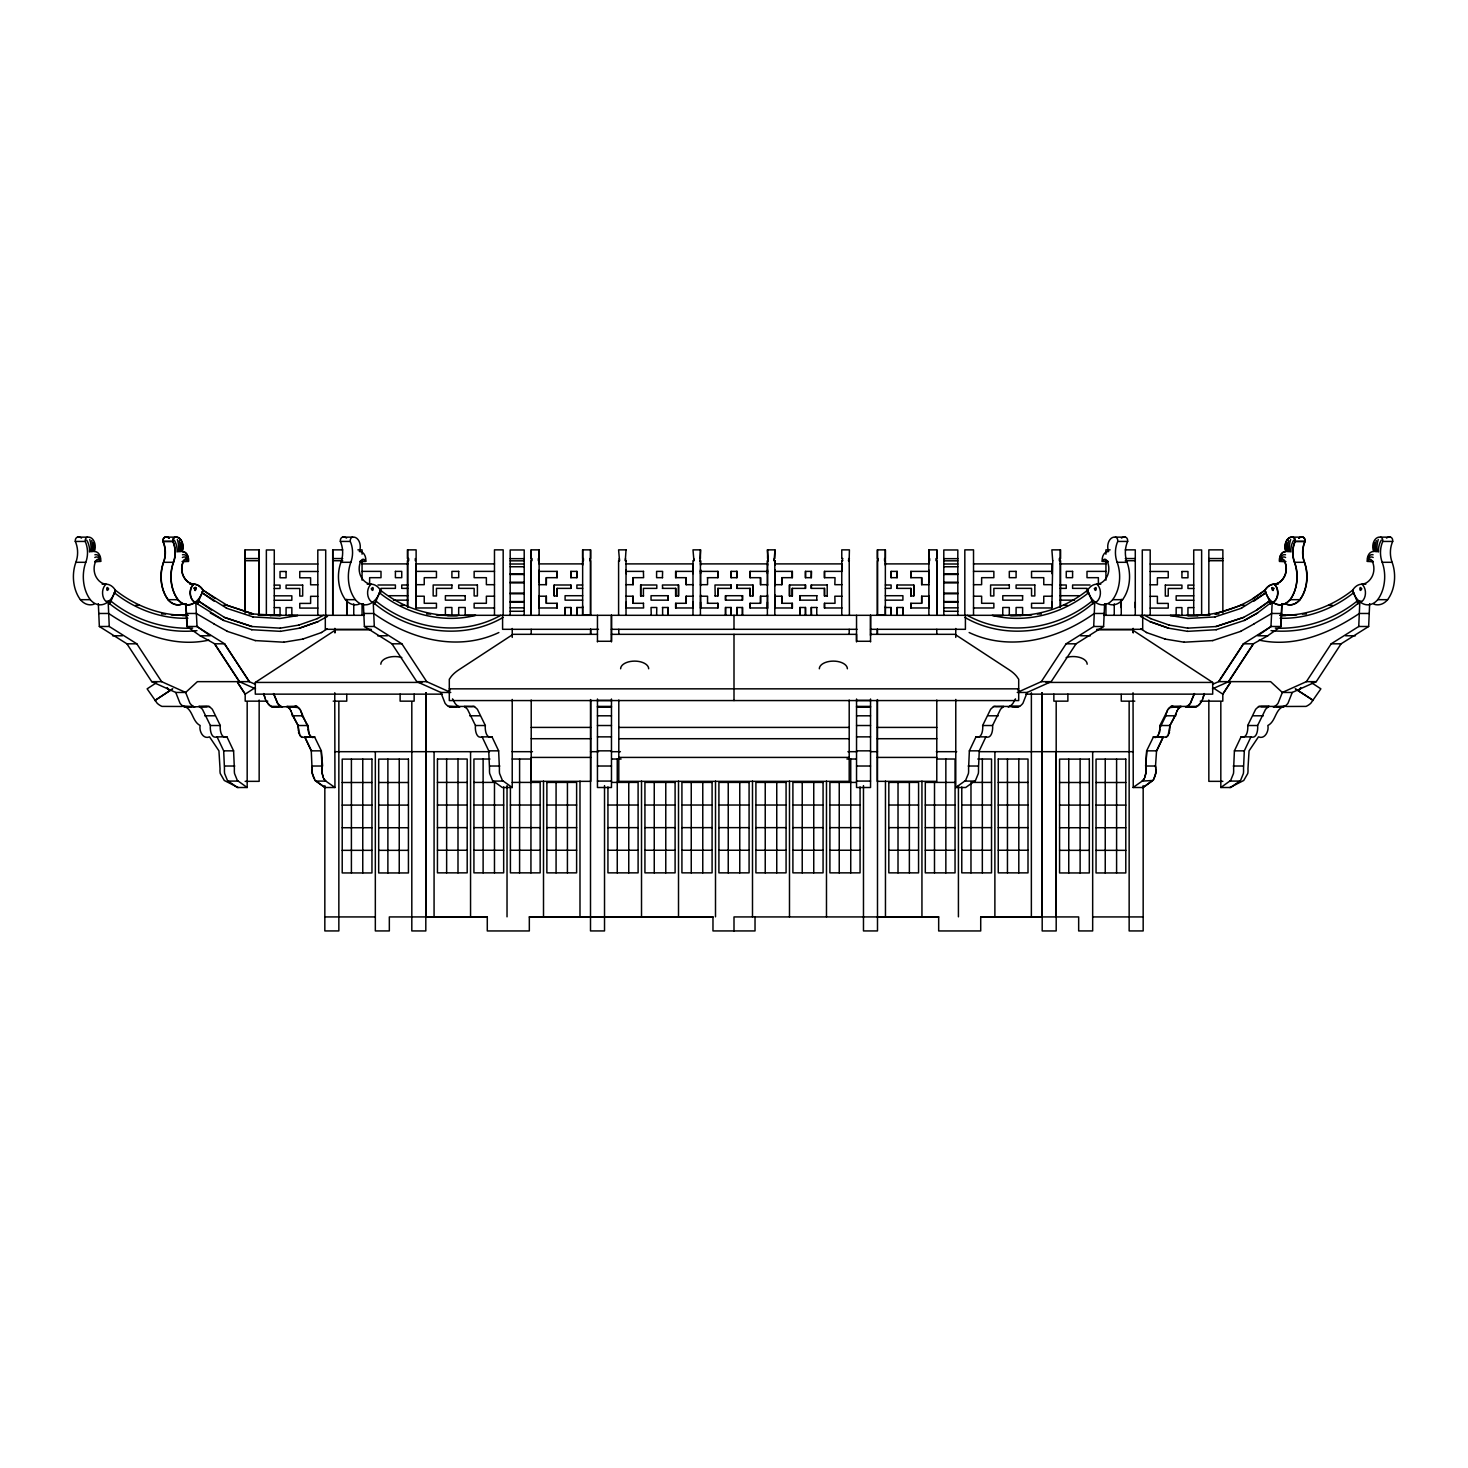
<?xml version="1.0" encoding="UTF-8"?>
<svg xmlns="http://www.w3.org/2000/svg" width="1468" height="1468" viewBox="0 0 1468 1468"><rect width="100%" height="100%" fill="white"/><g stroke="black" fill="none" stroke-linecap="round" stroke-linejoin="round"><path stroke-width="1.5" d="M245.138 612.927L245.138 549.858L259.157 549.858L259.157 615.312L259.157 549.858M198.73 706.347A6.881 4.863 -90 0 1 199.52 706.585L202.419 709.264L210.401 725.522C209.832 729.578 211.153 739.156 217.044 736.863L223.686 750.845L224.476 768.957A15.616 11.047 -90 0 0 224.622 773.526L227.448 780.481L237.266 787.509L247.174 787.509L247.174 701.649M371.367 629.772L335.823 629.772L255.304 682.436L255.304 694.144L442.217 694.144M332.722 549.858L332.722 615.312L332.722 549.858L342.723 549.858M315.033 780.481L324.85 787.509L334.943 787.509L334.759 692.749M346.742 694.419L346.742 701.154L333.199 701.154M346.742 599.311L346.742 615.312L346.742 601.458M353.751 615.202L353.751 603.843M362.064 615.312L362.064 603.99M362.064 580.172L362.064 560.721M362.064 554.207L362.064 549.858L357.898 549.858M369.624 584.686L369.624 577.676L381.001 577.676L381.001 571.382L362.064 571.382M381.001 592.173L381.001 588.374L395.406 588.374L395.406 584.998L377.955 584.998M407.81 607.495L407.81 560.721M407.81 558.556L407.81 549.858M415.297 560.721L415.297 558.556M416.123 563.895L416.123 607.734L416.123 563.895L494.477 563.895M434.069 916.839L434.088 751.689M446.639 872.854L446.639 759.029M457.998 872.854L457.998 759.029M470.549 916.839L470.567 751.689M483.119 872.854L483.119 759.029M494.477 872.854L494.477 782.407L473.925 782.407M503.671 786.94L503.671 872.854L473.925 872.854L473.925 759.029L489.927 759.029M507.029 916.839L507.029 785.619M510.405 786.94L510.405 872.854L540.151 872.854L540.151 782.407L512.24 782.407M464.585 706.585L467.466 709.264L475.449 725.522C474.88 729.578 476.219 739.156 482.11 736.863L488.734 750.845L489.523 768.957A15.616 11.047 90 0 0 489.67 773.526L492.514 780.481L502.313 787.509L512.222 787.509L512.222 699.429M512.24 637.406L512.24 628.487M519.599 872.854L519.599 759.029M530.939 872.854L530.957 759.029L512.24 759.029M531.214 560.721L531.214 615.202L531.214 549.858L539.123 549.858L539.123 563.895L582.649 563.895M531.214 558.556L531.214 549.858M538.334 560.721L538.334 558.556M539.123 607.734L539.123 595.604M539.123 582.796L539.123 570.171M543.509 916.839L543.509 781.104M539.123 607.972L557.161 607.972L557.161 603.293L546.316 603.293L546.316 596.21L539.123 596.21M539.123 584.686L546.316 584.686L546.316 577.676L557.161 577.676L557.161 571.382L539.123 571.382M554.243 595.953L554.243 584.998L570.85 584.998L570.85 588.374L557.161 588.374L557.161 595.953L554.243 595.953L554.243 584.998M556.078 872.854L556.078 782.407M557.161 595.953L557.161 588.374M565.088 607.495L565.088 615.312L565.088 607.495L570.85 607.495L570.85 615.312L570.85 607.495M567.419 872.854L567.437 782.407M570.85 577.676L570.85 571.382L576.887 571.382L576.887 577.676L570.85 577.676L570.85 571.382M576.887 607.495L576.887 615.312L576.887 607.495L582.649 607.495M755.029 916.931L755.029 930.932L712.971 930.932L712.971 916.931L579.988 916.839L579.988 781.104M582.649 615.074L582.649 549.858L590.558 549.858L590.558 615.074L582.649 615.074L582.649 606.027M582.649 565.253L582.649 560.721M582.649 558.556L582.649 549.858M589.769 560.721L589.769 558.556M611.459 641.92L611.459 615.312L611.459 641.277L597.458 641.277M734 634.341L734 700.548M870.542 641.92L870.542 615.312L870.542 635.662M885.351 606.027L885.351 615.074L877.442 615.074L877.442 549.858L885.351 549.858L885.351 565.253M877.442 558.556L877.442 549.858M884.562 560.721L884.562 558.556M885.461 916.839L885.461 781.104M891.113 607.495L891.113 615.312L891.113 607.495L885.351 607.495M891.113 577.676L891.113 571.382L897.15 571.382L897.15 577.676L891.113 577.676L891.113 571.382M897.15 607.495L897.15 615.312L897.15 607.495L902.912 607.495L902.912 615.312L902.912 607.495M897.15 588.374L897.15 584.998L913.757 584.998L913.757 595.953L910.839 595.953L910.839 588.374L897.15 588.374L897.15 584.998M898.012 872.854L898.031 782.407M909.371 872.873L909.371 782.407M928.877 607.972L910.839 607.972L910.839 603.293L921.684 603.293L921.684 596.21L928.877 596.21M910.839 595.953L910.839 588.374M928.877 584.686L921.684 584.686L921.684 577.676L910.839 577.676L910.839 571.382L928.877 571.382M921.941 916.839L921.941 781.104M928.877 607.734L928.877 595.604M928.877 582.796L928.877 570.171M936.786 560.721L936.786 615.202L936.786 549.858L928.877 549.858L928.877 563.895L885.351 563.895M928.877 558.556L928.877 549.858M934.492 872.854L934.51 782.407M935.997 560.721L935.997 558.556M945.851 872.873L945.851 759.029M955.778 699.429L955.778 787.509L965.687 787.509L975.486 780.481L978.33 773.526A15.616 11.047 -90 0 0 978.477 768.957L979.266 750.845L985.89 736.863C991.781 739.156 993.12 729.578 992.551 725.522L1000.534 709.264L1003.415 706.585M958.42 916.839L958.42 785.619M961.779 786.94L961.779 872.854L991.524 872.873L991.524 759.029L977.798 759.029M965.412 615.312L965.412 629.313L870.542 629.313M970.972 872.854L970.972 782.407L991.524 782.407M982.331 872.873L982.331 759.029M994.882 916.839L994.9 751.689M1007.452 872.854L1007.452 759.029M1018.81 872.873L1018.81 759.029M1041.876 692.768L1041.876 916.931L1031.362 916.839L1031.38 692.768M1051.877 602.119L1051.877 607.734L1052.758 560.721M1056.189 751.689L1056.189 916.931M1121.258 607.734L1121.258 602.119M1133.039 692.749L1133.241 787.509M1135.278 607.734L1135.278 602.119M1142.287 615.312L1142.287 549.968L1150.196 549.968L1150.196 615.422M1142.691 615.312L1142.691 629.313L1096.835 629.313M1176.162 615.422L1176.162 607.605L1181.924 607.605L1181.924 615.422M1196.714 615.312L1198.035 615.532L1187.924 615.532L1187.961 607.605L1193.723 607.605M1193.723 615.184L1193.723 549.968L1201.631 549.968L1201.631 615.184M1208.843 700.034L1208.843 781.343L1222.862 781.343M1220.825 701.649L1220.825 787.509L1230.735 787.509L1240.552 780.481L1243.378 773.526A15.616 11.047 90 0 0 1243.524 768.957L1244.313 750.845L1250.956 736.863C1256.847 739.156 1258.168 729.578 1257.599 725.522L1265.581 709.264L1268.48 706.585A6.881 4.863 90 0 1 1269.27 706.347M626.175 573.694L626.194 569.768M700.566 573.694L700.585 569.768L700.621 585.75M774.957 573.694L774.976 569.768L775.012 585.75M692.988 607.734L693.043 602.119M767.379 607.734L767.434 602.119M1104.615 603.66L1103.606 626.487L1076.044 643.81L1051.216 681.647L1027.178 692.456L1017.269 692.456L1041.307 681.647L1066.135 643.81L1093.697 626.487L1094.779 601.696C1060.63 633.057 1005.525 641.149 964.916 617.422M1280.867 626.487L1281.876 603.66L1281.069 626.487L1267.655 635.772L1257.746 635.772L1270.958 626.487L1272.242 601.696L1257.47 612.982L1244.112 620.469M1220.825 787.509L1230.643 780.481L1233.469 773.526A15.616 11.047 90 0 0 1233.615 768.957L1234.405 750.845L1241.047 736.863C1246.938 739.156 1248.259 729.578 1247.69 725.522L1255.672 709.264L1258.571 706.585A6.881 4.863 90 0 1 1260.975 706.475L1274.683 706.402A17.121 12.093 90 0 0 1278.077 703.245L1282.335 692.456L1306.373 681.647L1331.182 643.81L1358.744 626.487L1359.827 601.696C1336.375 623.368 1302.703 633.717 1271.049 630.653M1229.872 681.647L1270.609 681.647L1282.335 692.456L1292.244 692.456L1316.282 681.647L1341.091 643.81L1368.653 626.487L1369.662 603.66M199.097 706.475L207.025 706.475A6.881 4.863 -90 0 1 209.429 706.585L212.328 709.264L220.31 725.522C219.741 729.578 221.062 739.156 226.953 736.863L233.595 750.845L234.385 768.957A15.616 11.047 -90 0 0 234.531 773.526L237.357 780.481L247.174 787.509M291.948 714.292L297.986 725.522L299.839 735.064M307.986 727.266L301.032 711.558M363.385 603.66L364.394 626.487L391.956 643.81L416.784 681.647L440.822 692.456L445.061 703.245A17.121 12.093 90 0 0 448.474 706.402L472.09 706.475A6.881 4.863 90 0 1 474.494 706.585L477.375 709.264L485.358 725.522C484.789 729.578 486.128 739.156 492.019 736.863L498.643 750.845L499.432 768.957A15.616 11.047 90 0 0 499.579 773.526L502.423 780.481L512.222 787.509M955.778 787.509L965.577 780.481L968.421 773.526A15.616 11.047 -90 0 0 968.568 768.957L969.357 750.845L975.981 736.863L985.89 736.863M1146.636 750.845L1156.729 750.845L1163.372 736.863L1153.463 736.863L1146.636 750.845L1145.866 767.452M1146.82 750.845L1145.609 766.021L1155.518 766.021L1155.775 767.452M1155.518 766.021L1156.545 750.845L1163.17 736.863L1165.996 737.321M1271.93 588.466L1273.196 590.466L1273.692 588.062M322.318 767.452L321.969 768.957A15.616 11.047 -90 0 0 322.116 773.526L323.364 777.6M1159.959 729.027L1158.876 733.816M1169.647 730.752L1169.831 725.522L1176.418 712.879M312.225 767.452L312.482 766.021L322.593 766.021L321.364 750.845L314.537 736.863L304.628 736.863L311.271 750.845L312.06 768.957A15.616 11.047 -90 0 0 312.207 773.526L315.235 780.481L325.034 787.509M322.134 767.452L321.18 750.845M975.981 736.863C981.872 739.156 983.211 729.578 982.642 725.522L990.625 709.264L993.506 706.585A6.881 4.863 -90 0 1 995.91 706.475L1019.526 706.402A17.121 12.093 -90 0 0 1022.939 703.245L1027.178 692.456M1157.536 736.092L1159.573 732.349L1159.922 725.522L1166.968 711.558M1168.161 735.064L1170.014 725.522L1176.052 714.292M194.235 588.246L195.409 590.466L195.758 587.787M1292.244 692.456L1287.986 703.245A17.121 12.093 90 0 1 1284.592 706.402L1273.325 707.117M1194.31 693.612L1190.309 703.245A17.121 12.093 -90 0 1 1186.896 706.402L1197.007 706.402A17.121 12.093 90 0 0 1200.402 703.245L1202.127 700.438M1194.493 693.612L1190.493 703.245A17.121 12.093 90 0 1 1187.098 706.402L1173.189 706.475A6.881 4.863 -90 0 0 1170.785 706.585L1167.299 710.347M1204.219 693.612L1203.265 697.19M1204.402 693.612L1202.659 698.86M1145.077 776.333L1145.682 773.526A15.616 11.047 -90 0 0 1145.829 768.957M1165.941 714.292L1167.5 710.347M1272.242 587.787L1272.444 590.411L1273.82 588.429M1252.92 598.54L1264.847 590.191A17.671 12.496 90 0 1 1274.114 584.172A18.845 13.322 90 0 0 1283.894 577.309A13.285 9.395 90 0 0 1284.115 560.556A3.835 2.716 90 0 0 1279.564 561.437L1285.638 561.675M1168.987 733.816L1169.482 732.349M1176.217 712.879L1177.409 710.347M196.951 630.653C165.847 633.974 134.249 623.331 109.88 603.935L115.385 590.191A17.671 12.496 90 0 0 106.118 584.172A18.845 13.322 90 0 1 96.319 577.309A13.285 9.395 90 0 1 96.099 560.556A3.835 2.716 90 0 1 100.65 561.437L94.778 561.675M223.888 620.469L197.464 603.935L203.153 590.191A17.671 12.496 -90 0 0 193.886 584.172A18.845 13.322 -90 0 1 184.106 577.309A13.285 9.395 -90 0 1 183.885 560.556A3.835 2.716 -90 0 1 188.436 561.437L182.362 561.675M503.084 617.422C462.989 640.966 410.196 632.763 374.927 603.935L380.432 590.191A17.671 12.496 -90 0 0 371.165 584.172A18.845 13.322 -90 0 1 361.367 577.309A13.285 9.395 -90 0 1 361.165 560.556A3.835 2.716 -90 0 1 365.697 561.437L359.825 561.675M1144.636 777.6L1145.884 773.526A15.616 11.047 90 0 0 1146.031 768.957L1145.682 767.452M182.289 561.437L188.565 561.125A8.569 6.055 -90 0 0 182.124 551.564A9.707 6.863 -90 0 0 181.848 541.362A9.707 6.863 -90 0 0 175.279 537.141L165.168 537.141A3.652 2.587 90 0 0 162.893 541.435A20.607 14.57 90 0 1 163.462 562.299A31.544 22.314 90 0 0 167.976 599.678A21.726 15.359 90 0 0 181.72 604.155M1271.802 588.283L1272.426 587.494M194.308 588.062L194.987 590.466L196.106 588.668M1176.675 711.558L1177.997 709.264M1015.471 698.86L1013.03 703.245A17.121 12.093 -90 0 1 1009.617 706.402L1008.259 707.117M1202.842 698.86L1201.136 701.906M1144.838 777.6L1143.517 779.691M1154.013 778.719L1155.591 773.526A15.616 11.047 -90 0 0 1155.738 768.957M1165.849 715.797L1160.215 727.266M1144.306 778.719L1142.141 781.086L1152.967 780.481M449.3 690.988L450.254 689.52M1298.574 690.988L1300.758 687.648M1271.16 626.487L1243.396 643.81L1218.587 681.647L1212.586 684.345M1243.598 643.81L1218.789 681.647L1228.698 681.647L1253.507 643.81L1243.396 643.81M1228.496 681.647L1253.305 643.81L1267.857 635.772M1158.454 735.064L1156.729 736.844M1168.363 735.064L1166.638 736.844M1168.088 709.264L1168.748 708.347M1177.813 709.264L1180.896 706.585L1169.445 707.576M194.216 587.916L195.574 587.494M1272.059 601.696L1270.334 603.935L1269.343 601.091L1256.553 610.064M1178.455 708.347L1180.694 706.585M1167.647 736.092L1165.794 737.321M1143.058 780.481L1133.057 787.509L1143.15 787.509L1153.609 779.691L1155.793 773.526A15.616 11.047 90 0 0 1155.94 768.957L1155.316 766.021M94.704 561.437L100.778 561.125A8.569 6.055 90 0 0 94.337 551.564A9.707 6.863 90 0 0 94.08 541.362A9.707 6.863 90 0 0 87.511 537.141L77.584 537.141A3.652 2.587 90 0 0 75.308 541.435A20.607 14.57 90 0 1 75.877 562.299A31.544 22.314 90 0 0 80.391 599.678L90.3 599.678A21.726 15.359 90 0 0 107.421 602.32L107.659 602.137A22.589 15.964 -90 0 0 115.385 590.191C135.863 606.376 161.608 616.083 187.849 615.275M167.976 599.678L178.068 599.678A21.726 15.359 90 0 0 195.005 602.32L195.244 602.137A22.589 15.964 -90 0 0 202.969 590.191A17.671 12.496 90 0 0 193.703 584.172A18.845 13.322 90 0 1 183.904 577.309A13.285 9.395 90 0 1 183.683 560.556A3.835 2.716 90 0 1 188.234 561.437M188.363 561.125A8.569 6.055 90 0 0 181.922 551.564A9.707 6.863 90 0 0 181.665 541.362A9.707 6.863 90 0 0 175.096 537.141A3.652 2.587 90 0 0 172.802 541.435A20.607 14.57 90 0 1 173.371 562.299A31.544 22.314 90 0 0 177.885 599.678A21.726 15.359 -90 0 0 195.207 602.32L195.446 602.137M359.752 561.437L365.826 561.125A8.569 6.055 -90 0 0 359.385 551.564A9.707 6.863 -90 0 0 359.128 541.362A9.707 6.863 -90 0 0 352.559 537.141L342.65 537.141A3.652 2.587 -90 0 0 340.356 541.435A20.607 14.57 -90 0 1 340.925 562.299A31.544 22.314 -90 0 0 345.439 599.678L355.348 599.678A21.726 15.359 -90 0 0 372.468 602.32L372.707 602.137A22.589 15.983 -90 0 0 380.432 590.191C402.067 607.569 429.647 616.56 457.355 615.532L458.658 615.312L458.695 607.495L465.209 607.495L465.209 615.312L475.779 615.312M1142.966 787.509L1152.05 781.086M1108.175 561.675L1102.303 561.437A3.835 2.716 90 0 1 1106.835 560.556A13.285 9.395 90 0 1 1106.633 577.309A18.845 13.322 90 0 1 1096.835 584.172A17.671 12.496 90 0 0 1087.568 590.191L1088.595 592.742C1062.08 614.028 1026.114 623.606 992.827 615.514L992.221 615.312M1088.595 592.742L1092.064 601.091C1057.749 629.111 1006.663 637.516 967.284 615.312M1253.782 601.238L1265.856 592.742L1264.847 590.191A22.589 15.983 90 0 0 1272.554 602.137L1272.793 602.32A21.726 15.359 90 0 0 1289.932 599.678L1300.024 599.678A31.544 22.314 -90 0 0 1304.538 562.299A20.607 14.57 -90 0 1 1305.107 541.435A3.652 2.587 -90 0 0 1302.832 537.141L1292.721 537.141A9.707 6.863 90 0 0 1286.151 541.362A9.707 6.863 90 0 0 1285.876 551.564A8.569 6.055 90 0 0 1279.435 561.125L1285.711 561.437M1265.856 592.742L1269.526 601.091L1256.755 610.064L1243.451 617.422L1215.871 626.542M1373.222 561.675L1367.35 561.437A3.835 2.716 -90 0 1 1371.901 560.556A13.285 9.395 -90 0 1 1371.681 577.309A18.845 13.322 -90 0 1 1361.882 584.172A17.671 12.496 -90 0 0 1352.615 590.209L1353.643 592.742C1332.889 609.202 1306.759 619.037 1280.133 618.23M1279.766 561.437A3.835 2.716 -90 0 1 1284.316 560.556A13.285 9.395 -90 0 1 1284.096 577.309A18.845 13.322 -90 0 1 1274.297 584.172A17.671 12.496 -90 0 0 1265.031 590.209C1243.323 607.532 1215.669 616.523 1187.924 615.532M156.599 682.638L147.13 688.841L157.168 703.245A17.121 17.121 0 0 0 161.975 706.402L181.371 706.475A6.881 6.881 0 0 1 184.766 706.585C192.987 709.833 192.18 721.412 200.143 725.522C198.877 730.899 203.061 739.67 209.539 736.863L218.934 750.845L220.053 768.957A15.616 15.616 0 0 0 220.255 773.526L224.255 780.481L238.128 787.509M171.683 689.52L154.801 700.566L172.747 688.694M254.79 687.886L245.193 694.144L245.193 701.154L267.763 701.154M321.4 632.524L327.125 628.891M1254.002 623.845L1271.728 613.477M992.827 615.514L1002.736 615.514L1002.791 607.495L1009.305 607.495L1009.305 615.312L1010.645 615.532C1038.353 616.56 1065.933 607.569 1087.568 590.191A22.589 15.983 90 0 0 1095.293 602.137L1095.532 602.32A21.726 15.359 90 0 0 1112.652 599.678L1122.561 599.678A31.544 22.314 90 0 0 1127.075 562.299A20.607 14.57 90 0 1 1127.644 541.435A3.652 2.587 90 0 0 1125.35 537.141L1115.441 537.141A9.707 6.863 90 0 0 1108.872 541.362A9.707 6.863 90 0 0 1108.615 551.564A8.569 6.055 90 0 0 1102.174 561.125L1108.248 561.437M1241.396 608.174L1266.058 592.742L1265.031 590.191M1257.672 612.982L1244.313 620.469L1216.165 629.717M1240.644 631.332L1254.186 623.845M1280.151 615.275C1306.392 616.083 1332.137 606.394 1352.615 590.191A22.589 15.964 90 0 0 1360.341 602.119L1360.579 602.32A21.726 15.359 -90 0 0 1377.7 599.678L1387.609 599.678A31.544 22.314 -90 0 0 1392.123 562.299A20.607 14.57 -90 0 1 1392.692 541.435A3.652 2.587 -90 0 0 1390.416 537.141L1380.489 537.141A9.707 6.863 -90 0 0 1373.92 541.362A9.707 6.863 -90 0 0 1373.663 551.564A8.569 6.055 -90 0 0 1367.222 561.125L1373.296 561.437M317.235 618.597L323.437 615.312M327.548 616.358L317.914 621.643L299.325 628.176M500.716 615.312C461.337 637.516 410.251 629.111 375.936 601.091M1155.885 737.321L1156.931 736.844M312.812 737.468L314.739 736.863L302.004 737.321M1195.447 707.117L1197.007 706.402M1229.872 787.509L1243.745 780.481L1247.745 773.526A15.616 15.616 0 0 0 1247.947 768.957L1249.066 750.845L1258.461 736.863C1264.939 739.652 1269.123 730.899 1267.857 725.522C1275.802 721.412 1275.013 709.833 1283.234 706.585A6.881 6.881 0 0 1 1286.629 706.475L1306.025 706.402A17.121 17.121 0 0 0 1310.832 703.245L1320.87 688.841L1311.401 682.638M1212.476 688.841L1228.698 681.647M195.024 587.42L195.831 587.677M288.59 615.312L297.692 615.514M298.921 625.038L317.437 618.597M318.116 621.643L299.527 628.176L280.315 631.35M302.812 639.057L321.584 632.524M498.863 632.524C457.41 652.232 409.48 639.039 373.734 613.477L363.825 613.477M1240.974 605.348L1214.862 613.991L1218.825 613.991M1214.935 616.927L1241.598 608.174M1243.635 617.422L1216.054 626.542L1187.575 628.157M1212.696 640.58L1240.827 631.332M1155.004 737.468L1156.068 737.321M171.242 614.89L187.977 615.312M271.286 615.312L269.965 615.532L280.076 615.532L280.039 607.605L274.277 607.605M271.47 615.312L258.827 614.89M279.874 615.532L281.379 615.312M297.894 615.514L279.966 618.487L252.863 616.927M208.878 640.103C173.261 648.03 137.864 633.075 108.687 613.477L98.778 613.477M280.223 628.157L299.123 625.038M283.783 642.213L302.995 639.057M436.29 614.89L448.749 615.312M475.173 615.514C441.886 623.606 405.92 614.028 379.405 592.742M1010.645 615.532L1031.692 614.89M1209.173 614.89L1196.53 615.312M1215.137 616.927L1187.851 618.487L1170.308 615.514M1281.656 615.532L1296.758 614.89M1187.502 631.35L1216.366 629.717M1275.362 628.157C1304.832 629.277 1334.137 619.588 1357.111 601.091L1361.075 601.091M1184.015 642.213L1212.88 640.58M98.338 603.66L99.347 626.487L126.909 643.81L151.718 681.647L175.756 692.456L180.013 703.245A17.121 12.093 -90 0 0 183.408 706.402L190.95 706.787M184.766 707.117L207.025 706.475M278.736 706.787L272.351 707.117L294.811 706.475A6.881 4.863 90 0 1 297.215 706.585L300.701 710.347M449.832 707.117L455.998 706.787M877.497 916.931L938.676 916.931L938.676 930.951L980.716 930.951L980.716 916.931M487.284 916.931L426.124 916.931L487.284 916.931L487.284 930.951L529.324 930.951L529.324 916.931L579.988 916.839M1031.362 916.839L980.716 916.931L1041.876 916.931M75.308 541.435L85.217 541.435A3.652 2.587 90 0 1 87.511 537.141M162.893 541.435L172.802 541.435M1279.637 561.125A8.569 6.055 -90 0 1 1286.078 551.564A9.707 6.863 -90 0 1 1286.335 541.362A9.707 6.863 -90 0 1 1292.904 537.141A3.652 2.587 -90 0 1 1295.198 541.435L1305.107 541.435M1380.489 537.141A3.652 2.587 -90 0 1 1382.783 541.435L1392.692 541.435M181.904 604.155A21.726 15.359 -90 0 1 168.159 599.678A31.544 22.314 -90 0 1 163.645 562.299A20.607 14.57 -90 0 0 163.095 541.435L173.004 541.435A3.652 2.587 -90 0 1 175.279 537.141M340.356 541.435L350.265 541.435A3.652 2.587 -90 0 1 352.559 537.141M1115.441 537.141A3.652 2.587 90 0 1 1117.735 541.435L1127.644 541.435M1292.721 537.141A3.652 2.587 90 0 1 1294.996 541.435L1304.905 541.435A20.607 14.57 90 0 0 1304.355 562.299A31.544 22.314 90 0 1 1299.841 599.678A21.726 15.359 90 0 1 1286.096 604.155M626.23 549.858L618.597 549.858L619.533 560.721L618.597 560.721L618.597 615.312M699.887 560.721L700.621 549.858L692.988 549.858L693.924 560.721L692.988 560.721L692.988 615.312M767.379 615.312L767.379 560.721L768.314 560.721L767.379 549.858L775.012 549.858L774.076 560.721L775.012 560.721L775.012 565.272M1110.102 549.858L1105.936 549.858L1105.936 554.207M1125.277 549.858L1135.278 549.858L1135.278 615.312M245.138 558.556L259.157 558.556M332.722 558.556L342.723 558.556M842.705 558.556L841.77 558.556L841.77 549.858L849.403 549.858L849.201 558.556M849.403 558.556L848.467 560.721L849.403 560.721M1125.277 558.556L1135.278 558.556M1208.843 558.556L1222.862 558.556M510.185 558.666L524.204 558.666M943.796 558.666L957.815 558.666M245.138 560.721L259.157 560.721M332.722 560.721L342.723 560.721M510.185 560.831L524.204 560.831M626.23 560.721L625.295 560.721L626.029 549.858M699.686 560.721L700.621 560.721L700.621 565.272M842.705 560.721L841.77 560.721L841.77 571.382M943.796 560.831L957.815 560.831M1125.277 560.721L1135.278 560.721M1208.843 560.721L1222.862 560.721M75.877 562.299L85.786 562.299A31.544 22.314 90 0 0 90.3 599.678M163.462 562.299L173.554 562.299A31.544 22.314 -90 0 0 178.068 599.678M340.925 562.299L350.834 562.299A31.544 22.314 -90 0 0 355.348 599.678M1112.652 599.678A31.544 22.314 90 0 0 1117.166 562.299L1127.075 562.299M1272.756 602.137L1272.995 602.32A21.726 15.359 -90 0 0 1290.115 599.678A31.544 22.314 90 0 0 1294.446 562.299L1304.538 562.299M1377.7 599.678A31.544 22.314 -90 0 0 1382.214 562.299L1392.123 562.299M274.277 564.006L317.804 564.006M362.064 563.895L407.81 563.895M510.185 564.006L524.204 564.006M626.029 563.895L693.19 563.895M700.419 563.895L767.581 563.895L767.434 573.694M774.81 563.895L841.971 563.895M943.796 564.006L957.815 564.006M973.523 563.895L1051.877 563.895L1051.95 573.694M1060.19 563.895L1105.936 563.895M1150.196 564.006L1193.723 564.006M510.185 566.758L524.204 566.758M943.796 566.758L957.815 566.758M494.477 571.382L474.146 571.382L474.146 577.676L486.367 577.676L486.367 584.686L494.477 584.686M626.029 571.382L643.608 571.382M693.19 571.382L675.61 571.382L675.61 577.676L686.253 577.676L686.253 584.686M700.419 571.382L717.999 571.382L717.999 577.676L707.356 577.676M767.581 571.382L750.001 571.382L750.001 577.676L760.644 577.676L760.644 584.686M774.81 571.382L792.39 571.382L792.39 577.676L781.747 577.676L781.747 584.686M811.4 571.382L805.381 571.382L805.381 577.676L811.4 577.676L811.4 571.382L811.198 577.676M841.971 571.382L824.392 571.382L824.392 577.676L835.035 577.676L834.833 584.686L841.971 584.686M973.523 571.382L993.854 571.382L993.854 577.676L981.633 577.676L981.633 584.686L973.523 584.686M1051.877 571.382L1031.545 571.382L1031.545 577.676L1043.766 577.676L1043.766 584.686L1051.877 584.686M1105.936 571.382L1086.999 571.382L1086.999 577.676L1098.376 577.676L1098.376 584.686M317.804 571.492L299.766 571.492L299.766 577.786L310.61 577.786L310.61 584.796L317.804 584.796M1150.196 571.492L1168.234 571.492L1168.234 577.786L1157.39 577.786L1157.39 584.796L1150.196 584.796M510.185 573.804L524.204 573.804M943.796 573.804L957.815 573.804M510.185 574.465L524.204 574.465M943.796 574.465L957.815 574.465M626.029 584.686L633.167 584.686L632.965 577.676L643.608 577.676L643.406 571.382M662.619 577.676L656.6 577.676L656.6 571.382L662.619 571.382L662.417 577.676M510.185 582.227L524.204 582.227M943.796 582.227L957.815 582.227M510.185 582.906L524.204 582.906M943.796 582.906L957.815 582.906M102.154 584.172L106.118 584.172A9.964 7.046 90 0 0 102.576 593.843A9.964 7.046 90 0 0 107.421 602.32M189.739 584.172L193.886 584.172A9.964 7.046 -90 0 0 190.345 593.843A9.964 7.046 -90 0 0 195.207 602.32M367.202 584.172L371.165 584.172A9.964 7.046 -90 0 0 367.624 593.843A9.964 7.046 -90 0 0 372.468 602.32M1100.798 584.172L1096.835 584.172A9.964 7.046 90 0 1 1100.376 593.843A9.964 7.046 90 0 1 1095.532 602.32M1278.261 584.172L1274.114 584.172A9.964 7.046 90 0 1 1277.655 593.843A9.964 7.046 90 0 1 1272.793 602.32M1365.846 584.172L1361.882 584.172A9.964 7.046 -90 0 1 1365.424 593.843A9.964 7.046 -90 0 1 1360.579 602.32M416.123 584.686L424.234 584.686L424.234 577.676L436.455 577.676L436.455 571.382L416.123 571.382L416.123 549.858L407.407 549.858L407.407 558.556L408.636 558.556L408.636 560.721L407.407 560.721L407.407 606.211M693.19 584.686L686.051 584.686L686.051 577.676M700.419 584.686L707.558 584.686L707.558 577.676M767.581 584.686L760.442 584.686L760.442 577.676M774.81 584.686L781.949 584.686L781.949 577.676M274.277 585.108L280.039 585.108L280.039 588.484L274.277 588.484M407.81 584.998L401.737 584.998L401.737 588.374L407.81 588.374M582.649 584.998L576.887 584.998L576.887 588.374L582.649 588.374M824.594 595.953L824.594 588.374L811.198 588.374L811.198 584.998L827.401 584.998M885.351 584.998L891.113 584.998L891.113 588.374L885.351 588.374M1060.19 584.998L1066.263 584.998L1066.263 588.374L1060.19 588.374M1090.045 584.998L1072.594 584.998L1072.594 588.374L1086.999 588.374L1086.999 592.173M1193.723 585.108L1187.961 585.108L1187.961 588.484L1193.723 588.484M662.417 588.374L675.812 588.374L675.812 595.953M510.185 593.09L524.204 593.09M943.796 593.09L957.815 593.09M510.185 593.769L524.204 593.769M943.796 593.769L957.815 593.769M274.277 595.824L291.838 595.824L291.838 600.265L274.277 600.265M389.35 595.714L407.81 595.714M582.649 595.714L565.088 595.714L565.088 600.155L582.649 600.155M816.96 595.714L799.821 595.714L799.821 600.155L816.96 600.155M885.351 595.714L902.912 595.714L902.912 600.155L885.351 600.155M1060.19 595.714L1078.65 595.714M1193.723 595.824L1176.162 595.824L1176.162 600.265L1193.723 600.265M643.608 595.953L640.599 595.953L640.599 584.998L656.802 584.998L656.802 588.374L643.406 588.374L643.406 595.953M714.989 595.953L717.999 595.953L717.999 588.374M827.401 595.953L824.392 595.953L824.392 588.374M317.804 596.32L310.61 596.32L310.61 603.403L299.766 603.403L299.766 608.082L317.804 608.082M416.123 596.21L424.234 596.21L424.234 603.293L436.455 603.293L436.455 607.972L416.123 607.972M494.477 596.21L486.367 596.21L486.367 603.293L474.146 603.293L474.146 607.972L494.477 607.972M626.029 596.21L633.167 596.21L633.167 603.293L643.608 603.293M693.19 596.21L686.051 596.21L686.051 603.293M700.419 596.21L707.558 596.21L707.558 603.293M767.581 596.21L760.442 596.21L760.442 603.293M774.81 596.21L781.949 596.21L781.949 603.293M841.971 596.21L834.833 596.21L835.035 603.293L824.392 603.293L824.392 607.972L841.971 607.972M973.523 596.21L981.633 596.21L981.633 603.293L993.854 603.293L993.854 607.972L973.523 607.972M1051.877 596.21L1043.766 596.21L1043.766 603.293L1031.545 603.293L1031.545 607.972L1051.877 607.972M1150.196 596.32L1157.39 596.32L1157.39 603.403L1168.234 603.403L1168.234 608.082L1150.196 608.082M393.442 600.155L407.81 600.155M1060.19 600.155L1074.558 600.155M106.925 601.091L110.889 601.091C133.863 619.588 163.168 629.277 192.638 628.157M510.185 601.568L524.204 601.568M943.796 601.568L957.815 601.568M510.185 602.229L524.204 602.229M943.796 602.229L957.815 602.229M707.356 603.293L717.999 603.293L717.999 607.972L700.419 607.972M135.478 605.348L139.442 605.348M223.063 605.348L227.228 605.348L253.34 613.991L280.076 615.532M400.525 605.348L404.489 605.348M1063.511 605.348L1067.475 605.348M1240.772 605.348L1244.937 605.348M1328.558 605.348L1332.522 605.348M662.417 607.495L668.179 607.495L668.179 615.312M811.4 607.495L811.4 615.312L811.198 607.495L816.96 607.495M510.185 607.844L524.204 607.844M626.029 607.972L643.608 607.972L643.406 603.293M693.19 607.972L675.61 607.972L675.61 603.293L686.253 603.293L686.253 596.21M767.581 607.972L750.001 607.972L750.001 603.293L760.644 603.293L760.644 596.21M774.81 607.972L792.39 607.972L792.39 603.293L781.747 603.293L781.747 596.21M943.796 607.844L957.815 607.844M510.185 611.275L524.204 611.275M943.796 611.275L957.815 611.275M186.363 613.477L196.455 613.477M1104.175 613.477L1094.266 613.477C1058.52 639.039 1010.59 652.232 969.137 632.524M1271.545 613.477L1281.637 613.477M1369.222 613.477L1359.313 613.477C1330.136 633.075 1294.739 648.03 1259.122 640.103M161.59 613.991L165.554 613.991M249.175 613.991L253.34 613.991L227.026 605.348M426.656 613.991L430.619 613.991M1037.381 613.991L1041.344 613.991M1302.446 613.991L1306.41 613.991M258.148 615.312L364.284 615.312M437.647 615.312L1030.352 615.312M1103.716 615.312L1209.852 615.312M1280.023 615.312L1285.619 615.532M182.381 615.532L186.344 615.532M447.446 615.532L457.355 615.532M1170.106 615.514L1179.41 615.312M99.347 626.487L109.256 626.487L136.818 643.81L161.627 681.647L185.665 692.456L189.922 703.245A17.121 12.093 -90 0 0 193.317 706.402L194.675 707.117M186.931 626.487L197.042 626.487L210.254 635.772L200.143 635.772L186.931 626.487L185.922 603.66L187.133 626.487M364.394 626.487L374.303 626.487L401.865 643.81L426.693 681.647L450.731 692.456L440.822 692.456M1093.697 626.487L1103.606 626.487M1270.958 626.487L1281.069 626.487M1358.744 626.487L1368.653 626.487M371.165 629.313L325.309 629.313L325.309 615.312M598.504 629.313L502.588 629.313L502.588 615.312M611.349 629.313L857.018 629.313M1096.633 629.772L1132.177 629.772L1212.696 682.436L1212.696 694.144L1025.783 694.144M597.458 634.341L513.066 634.323L458.677 669.922A50.059 27.378 -0.1 0 0 451.318 676.381L449.3 679.28L449.3 700.566L1018.7 700.566L1018.7 679.28L1016.682 676.381A50.059 27.378 0.1 0 0 1009.323 669.922L954.934 634.323L870.542 634.341M611.459 634.341L856.541 634.341L856.541 641.277L870.542 641.277M112.559 635.772L122.468 635.772M377.606 635.772L387.515 635.772M1080.485 635.772L1090.394 635.772M1345.532 635.772L1355.441 635.772M126.909 643.81L136.818 643.81M255.414 684.345L249.211 681.647L224.604 643.81L214.493 643.81L239.302 681.647L255.524 688.841M391.956 643.81L401.865 643.81M1066.135 643.81L1076.044 643.81M1331.182 643.81L1341.091 643.81M151.718 681.647L161.627 681.647M238.128 681.647L197.391 681.647L185.665 692.456L175.756 692.456M239.302 681.647L249.413 681.647L224.402 643.81M416.784 681.647L426.693 681.647M1041.307 681.647L1051.216 681.647M1306.373 681.647L1316.282 681.647M255.304 682.436L421.922 682.418M1046.078 682.418L1212.696 682.436M449.3 688.841L1018.7 688.841M597.458 700.438L611.477 700.438M856.541 700.438L870.542 700.438M1134.801 701.154L1121.258 701.154L1121.258 694.419M1200.237 701.154L1222.807 701.154L1222.807 694.144L1230.478 682.418L1222.789 694.144L1213.21 687.886M183.408 706.402L193.317 706.402M265.873 700.438L267.782 703.245A17.121 12.093 -90 0 0 270.993 706.402L281.104 706.402A17.121 12.093 90 0 1 277.691 703.245L273.69 693.612M286.682 706.475L297.215 706.585M448.456 706.402L459.741 707.117M464.163 706.475L474.494 706.585M597.458 706.402L611.477 706.402M856.541 706.402L870.542 706.402M993.506 706.585L1003.837 706.475M1009.617 706.402L1019.526 706.402M1170.785 706.585L1181.318 706.475M1260.975 706.475L1268.902 706.475M1274.683 706.402L1284.592 706.402M199.52 706.585L209.429 706.585M298.554 707.576L287.104 706.585L290.187 709.264M1258.571 706.585L1268.48 706.585M597.458 707.117L611.477 707.117M856.541 707.117L870.542 707.117M1185.538 707.117L1195.649 707.117L1189.264 706.787M204.658 715.797L214.567 715.797M292.242 715.797L302.335 715.797M469.705 715.797L479.614 715.797M597.458 715.797L611.477 715.797M856.541 715.797L870.542 715.797M988.386 715.797L998.295 715.797M1165.665 715.797L1175.758 715.797M1253.433 715.797L1263.342 715.797M210.401 725.522L220.31 725.522M297.986 725.522L308.078 725.522M475.449 725.522L485.358 725.522M597.458 725.522L611.477 725.522M856.541 725.522L870.542 725.522M982.642 725.522L992.551 725.522M1159.922 725.522L1170.014 725.522M1247.69 725.522L1257.599 725.522M531.214 727.412L590.76 727.412M618.799 727.412L849.201 727.412M877.24 727.412L936.786 727.412M482.11 736.863L492.019 736.863M597.458 736.863L611.477 736.863M856.541 736.863L870.542 736.863M1163.17 736.863L1153.261 736.863L1155.188 737.468M217.044 736.863L226.953 736.863M1241.047 736.863L1250.956 736.863M531.214 738.716L590.76 738.716M618.799 738.716L849.201 738.716M877.24 738.716L936.786 738.716M223.686 750.845L233.595 750.845M311.271 750.845L321.364 750.845M488.734 750.845L498.643 750.845M597.458 750.845L611.477 750.845M856.541 750.845L870.542 750.845M969.357 750.845L979.266 750.845M1234.405 750.845L1244.313 750.845M334.851 751.689L425.812 751.689M426.124 751.689L489.468 751.689M512.112 751.689L532.48 751.689M590.503 751.689L598.504 751.689M611.349 751.689L620.432 751.689M847.917 751.689L857.018 751.689M870.671 751.689L877.497 751.689M936.327 751.689L956.696 751.689M979.321 751.689L1041.876 751.689M1042.188 751.689L1133.149 751.689M531.214 757.415L590.76 757.415M618.799 757.415L849.201 757.415M877.24 757.415L936.786 757.415M611.661 759.029L621.092 759.029M846.908 759.029L856.339 759.029M936.767 759.029L955.062 759.029L955.044 872.873L925.299 872.854L925.299 782.407L955.044 782.407M224.898 766.021L234.807 766.021M489.945 766.021L499.854 766.021M597.458 766.021L611.477 766.021M856.541 766.021L870.542 766.021M968.146 766.021L978.055 766.021M1233.193 766.021L1243.102 766.021M228.164 781.086L238.073 781.086M315.748 781.086L325.859 781.086L323.694 778.719M493.211 781.086L503.12 781.086M597.458 781.086L611.477 781.086M856.541 781.086L870.542 781.086M964.88 781.086L974.789 781.086M1229.927 781.086L1239.836 781.086M245.138 781.343L259.157 781.343L259.157 700.034M437.446 782.407L467.191 782.407M611.661 782.407L638.103 782.407L638.103 872.854L607.936 872.854L607.936 786.94M856.339 782.407L829.897 782.407L829.897 872.854L860.064 872.854L860.064 786.94M998.258 782.407L1028.004 782.407M342.209 782.499L371.954 782.499M378.689 782.499L408.434 782.499M1059.566 782.499L1089.311 782.499M1096.045 782.499L1125.791 782.499M437.446 805.033L467.191 805.033M473.925 805.033L503.671 805.033M510.405 805.033L540.151 805.033M546.885 805.033L576.63 805.033M607.936 805.033L638.103 805.033M644.929 805.033L675.096 805.033M681.923 805.033L712.09 805.033M718.916 805.033L749.084 805.033M755.91 805.033L786.077 805.033M792.904 805.033L823.071 805.033M829.897 805.033L860.064 805.033M888.837 805.033L918.583 805.033M925.299 805.033L955.044 805.033M961.779 805.033L991.524 805.033M998.258 805.033L1028.004 805.033M342.209 805.106L371.954 805.106M378.689 805.106L408.434 805.106M1059.566 805.106L1089.311 805.106M1096.045 805.106L1125.791 805.106M437.446 827.64L467.191 827.64M473.925 827.64L503.671 827.64M510.405 827.64L540.151 827.64M546.885 827.64L576.63 827.64M607.936 827.64L638.103 827.64M644.929 827.64L675.096 827.64M681.923 827.64L712.09 827.64M718.916 827.64L749.084 827.64M755.91 827.64L786.077 827.64M792.904 827.64L823.071 827.64M829.897 827.64L860.064 827.64M888.819 827.64L918.564 827.64M925.299 827.64L955.044 827.64M961.779 827.64L991.524 827.64M998.258 827.64L1028.004 827.64M342.209 827.732L371.954 827.732M378.689 827.732L408.434 827.732M1059.566 827.732L1089.311 827.732M1096.045 827.732L1125.791 827.732M437.446 850.247L467.191 850.247M473.925 850.247L503.671 850.247M510.405 850.247L540.151 850.247M546.885 850.247L576.63 850.247M607.936 850.247L638.103 850.247M644.929 850.247L675.096 850.247M681.923 850.247L712.09 850.247M718.916 850.247L749.084 850.247M755.91 850.247L786.077 850.247M792.904 850.247L823.071 850.247M829.897 850.247L860.064 850.247M888.819 850.247L918.564 850.247M925.299 850.247L955.044 850.247M961.779 850.247L991.524 850.247M998.258 850.247L1028.004 850.247M342.209 850.339L371.954 850.339M378.689 850.339L408.434 850.339M1059.566 850.339L1089.311 850.339M1096.045 850.339L1125.791 850.339M324.832 916.931L375.331 916.931M425.812 916.931L389.332 916.931L389.332 930.932L375.331 930.932L375.331 751.781M529.324 916.931L712.971 916.931M938.676 916.931L734 916.931L734 930.932M1042.188 916.931L1078.668 916.931L1078.668 930.932L1092.669 930.932L1092.669 751.781M1092.669 916.931L1143.168 916.931M1277.05 706.787L1283.234 707.117M1012.002 706.787L1018.168 707.117M187.867 618.23C161.241 619.037 135.111 609.202 114.357 592.742M280.425 628.157L251.946 626.542L224.365 617.422M251.634 629.717L280.498 631.35M255.12 640.58L283.985 642.213M1186.621 615.312L1188.126 615.532M1168.877 625.038L1187.777 628.157M1187.685 631.35L1168.473 628.176L1149.884 621.643M1164.986 639.057L1184.217 642.213M1019.251 615.312L1020.554 615.532M311.932 737.321L312.996 737.468M226.402 608.174L253.065 616.927M252.129 626.542L224.549 617.422L198.474 601.091M251.835 629.717L223.686 620.469L210.328 612.982M227.173 631.332L255.304 640.58M1150.563 618.597L1169.079 625.038M1168.675 628.176L1150.086 621.643L1140.452 616.358M1146.416 632.524L1165.188 639.057M282.462 707.117L280.902 706.402A17.121 12.093 -90 0 1 277.507 703.245L273.507 693.612M270.993 706.402L272.553 707.117M287.306 706.585L289.545 708.347M311.069 736.844L312.115 737.321M302.206 737.321L300.353 736.092M1144.563 615.312L1150.765 618.597M227.228 605.348L202.969 590.191L201.942 592.742L226.604 608.174M213.814 623.845L227.357 631.332M224.604 643.81L196.84 626.487M200.143 635.772L214.695 643.81L239.504 681.647M196.272 613.477L213.998 623.845M1140.875 628.891L1146.6 632.524M1295.253 688.694L1313.291 700.438L1296.317 689.52M203.153 590.191L215.08 598.54M202.144 592.742L214.218 601.238M211.447 610.064L198.657 601.091L197.666 603.935L195.941 601.696M334.943 787.509L324.942 780.481M311.271 736.844L308.922 733.816L307.858 729.027M301.362 736.844L299.637 735.064M374.927 603.935L373.221 601.696L374.303 626.487M197.464 603.935L195.758 601.696L197.042 626.487M109.88 603.935L108.173 601.696L109.256 626.487M299.252 708.347L299.912 709.264M309.748 735.064L310.464 736.092M167.242 687.648L169.426 690.988M1017.746 689.52L1018.7 690.988M324.483 779.691L323.162 777.6M302.151 715.797L307.895 725.522L309.124 733.816M290.003 709.264L291.325 711.558M266.864 701.906L265.157 698.86M304.83 736.863L311.455 750.845M313.987 778.719L312.409 773.526A15.616 11.047 90 0 1 312.262 768.957M452.529 698.86L454.97 703.245A17.121 12.093 90 0 0 458.383 706.402M300.5 710.347L302.059 714.292M290.591 710.347L291.783 712.879M1353.643 592.742L1358.12 603.935M265.341 698.86L263.598 693.612M1269.526 601.091L1270.536 603.935M1092.064 601.091L1093.073 603.935M298.518 732.349L299.013 733.816M264.735 697.19L263.781 693.612M291.582 712.879L298.169 725.522L298.353 730.752M322.923 776.333L322.318 773.526A15.616 11.047 90 0 1 322.171 768.957M774.957 602.119L775.012 607.734M700.566 602.119L700.621 607.734M626.175 602.119L626.23 607.734M841.77 563.895L841.77 615.312M692.988 563.895L693.043 573.694M1222.862 612.927L1222.862 549.858L1208.843 549.858L1208.843 615.312M1143.168 785.619L1143.168 930.932L1129.149 930.932L1129.149 701.832M1121.258 599.311L1121.258 615.312M1116.598 759.121L1116.598 872.946M1114.249 603.843L1114.249 615.202M1105.936 560.721L1105.936 580.172M1105.936 603.99L1105.936 615.312M1105.239 759.121L1105.239 872.946M1080.118 759.121L1080.118 872.946M1068.759 759.121L1068.759 872.946M1067.878 694.144L1067.878 701.154L1053.859 701.154L1053.859 694.144M1060.593 606.211L1060.593 560.721L1059.364 560.721L1059.364 558.556L1060.593 558.556L1060.593 549.858L1051.877 549.858L1052.703 560.721M1060.19 549.858L1060.19 558.556M1060.19 560.721L1060.19 607.495M1059.713 558.556L1059.713 560.721M1056.189 701.832L1056.189 930.951L1042.188 930.951L1042.188 692.768M1022.609 615.312L1022.609 607.495L1016.095 607.495L1016.095 615.312M973.523 615.312L973.523 549.858L964.825 549.858L964.825 615.312M957.815 615.422L957.815 549.968L943.796 549.968L943.796 615.422M955.76 628.487L955.76 637.406M936.786 549.858L936.786 558.556M936.786 629.313L936.786 633.882M936.786 700.034L936.786 781.343L877.24 781.343L877.24 700.034M929.666 558.556L929.666 560.721M928.877 560.721L928.877 615.312M921.684 577.676L921.684 584.686M921.684 596.21L921.684 603.293M913.757 584.998L913.757 595.953M910.839 571.382L910.839 577.676M910.839 603.293L910.839 607.972M897.15 571.382L897.15 577.676M885.351 549.858L885.351 558.556M885.351 560.721L885.351 615.074M878.231 558.556L878.231 560.721M877.442 560.721L877.442 615.074M877.497 629.313L877.497 633.846M877.497 699.575L877.497 930.932L863.478 930.932L863.478 785.619M877.24 629.313L877.24 633.882M870.542 699.007L870.542 787.509L856.541 787.509L856.541 699.007M856.541 615.312L856.541 641.92M850.743 759.029L850.743 872.854M849.201 560.721L849.403 615.312M849.201 629.313L849.201 633.882M849.201 700.034L849.201 781.343L618.799 781.343L618.799 700.034M848.669 558.556L848.669 560.721M842.504 558.556L842.504 560.721M839.237 782.407L839.237 872.854M827.2 584.998L827.2 595.953M826.484 781.104L826.484 916.839M824.594 571.382L824.594 577.676M824.594 603.293L824.594 607.972M816.759 595.714L816.759 600.155M816.759 607.495L816.759 615.312M813.749 782.407L813.749 872.854M811.4 584.998L811.4 588.374M805.583 571.382L805.583 577.676M805.583 615.312L805.583 607.495L799.821 607.495L799.821 615.312M805.381 584.998L805.381 588.374M805.381 607.495L805.381 615.312M802.225 782.407L802.225 872.854M800.023 595.714L800.023 600.155M800.023 607.495L800.023 615.312M792.39 588.374L792.39 595.953L789.38 595.953L789.38 584.998L805.583 584.998L805.583 588.374L792.188 588.374L792.188 595.953M792.188 571.382L792.188 577.676M792.188 603.293L792.188 607.972M789.601 584.998L789.601 595.953M789.49 781.104L789.49 916.839M776.755 782.407L776.755 872.854M775.012 594.834L775.012 608.486M774.81 549.858L774.81 558.556M774.81 560.721L774.81 615.312M774.278 558.556L774.278 560.721M768.113 558.556L768.113 560.721M767.581 549.858L767.581 558.556M767.581 560.721L767.581 565.272M767.581 569.823L767.581 585.75M767.581 594.834L767.581 608.486M765.232 782.407L765.232 872.854M752.809 584.998L752.809 595.953M752.497 781.104L752.497 916.839M750.203 571.382L750.203 577.676M750.203 595.953L750.203 588.374L736.808 588.374L736.808 584.998L753.011 584.998L753.011 595.953L750.001 595.953L750.001 588.374M750.203 603.293L750.203 607.972M742.569 615.312L742.569 607.495L736.808 607.495L736.808 615.312M742.368 595.714L742.368 600.155M742.368 607.495L742.368 615.312M739.762 782.407L739.762 872.854M737.009 584.998L737.009 588.374M737.009 607.495L737.009 615.312M736.808 571.382L736.808 577.676M734 615.312L734 629.313M731.192 571.382L731.192 577.676M731.192 615.312L731.192 607.495L725.431 607.495L725.431 615.312M730.991 584.998L730.991 588.374M730.991 607.495L730.991 615.312M728.238 782.407L728.238 872.854M725.632 595.714L725.632 600.155M725.632 607.495L725.632 615.312M717.797 571.382L717.797 577.676M717.797 595.953L717.797 588.374L731.192 588.374L731.192 584.998L714.989 584.998L715.191 595.953M717.797 603.293L717.797 607.972M715.503 781.104L715.503 916.839M702.768 782.407L702.768 872.854M700.621 594.834L700.621 608.486M700.419 549.858L700.419 558.556M700.419 560.721L700.419 615.312M693.722 558.556L693.722 560.721M691.245 782.407L691.245 872.854M678.399 584.998L678.399 595.953M678.51 781.104L678.51 916.839M675.812 571.382L675.812 577.676M675.812 603.293L675.812 607.972M675.61 588.374L675.61 595.953L678.62 595.953L678.62 584.998L662.417 584.998L662.619 588.374M667.977 595.714L667.977 600.155M667.977 607.495L667.977 615.312M665.775 782.407L665.775 872.854M662.619 607.495L662.619 615.312M656.6 615.312L656.802 607.495L651.04 607.495L651.241 615.312M654.251 782.407L654.251 872.854M641.516 781.104L641.516 916.839M640.8 584.998L640.8 595.953M633.167 577.676L633.167 584.686M632.965 596.21L632.965 603.293M628.763 782.407L628.763 872.854M626.029 560.721L626.029 615.312M625.496 558.556L625.496 560.721M619.331 558.556L619.331 560.721M618.799 629.313L618.799 633.882M617.257 759.029L617.257 872.854M611.477 699.007L611.477 787.509L597.458 787.509L597.458 699.007M604.522 785.619L604.522 930.932L590.503 930.932L590.503 699.575M597.458 615.312L597.458 641.92M590.76 629.313L590.76 633.882M590.76 700.034L590.76 781.343L531.214 781.343L531.214 700.034M590.558 549.858L590.558 558.556M590.558 560.721L590.558 615.074M590.503 629.313L590.503 633.846M583.438 558.556L583.438 560.721M576.887 571.382L576.887 577.676M570.85 584.998L570.85 588.374M557.161 571.382L557.161 577.676M557.161 603.293L557.161 607.972M546.316 577.676L546.316 584.686M546.316 596.21L546.316 603.293M539.123 549.858L539.123 558.556M539.123 560.721L539.123 615.312M532.003 558.556L532.003 560.721M531.214 629.313L531.214 633.882M524.204 615.422L524.204 549.968L510.185 549.968L510.185 615.422M503.175 615.312L503.175 549.858L494.477 549.858L494.477 615.312M451.905 615.312L451.905 607.495L445.391 607.495L445.391 615.312M426.124 692.768L426.124 916.931M425.812 692.768L425.812 930.951L411.811 930.932L411.811 701.832M414.141 694.144L414.141 701.154L400.122 701.154L400.122 694.144M408.287 558.556L408.287 560.721M399.241 759.121L399.241 872.946M387.882 759.121L387.882 872.946M362.761 759.121L362.761 872.946M351.402 759.121L351.402 872.946M338.851 701.832L338.851 930.932L324.832 930.932L324.832 785.619M325.712 615.312L325.712 549.968L317.804 549.968L317.804 615.422M291.838 615.422L291.838 607.605L286.077 607.605L286.077 615.422M274.277 615.184L274.277 549.968L266.369 549.968L266.369 615.184M245.138 549.858L245.138 611.642M1368.213 558.666A6.569 4.643 -90 0 1 1373.186 557.491M1375.039 551.693A13.432 9.505 -90 0 1 1374.378 542.591M1368.488 556.794A7.138 5.046 -90 0 1 1373.112 554.776M1386.489 538.059A9.707 6.863 -90 0 1 1390.416 537.141M1387.609 599.678A21.726 15.359 -90 0 1 1373.865 604.155M1382.214 562.299A20.607 14.57 -90 0 1 1382.783 541.435M1377.278 551.784A18.901 13.359 -90 0 1 1378.268 539.49M1376.195 551.766A15.304 10.827 -90 0 1 1376.268 540.591M1378.507 551.986A15.396 10.882 -90 0 1 1381.333 540.096M1280.628 558.666A6.569 4.643 -90 0 1 1285.601 557.491M1287.454 551.693A13.432 9.505 -90 0 1 1286.794 542.591M1280.903 556.794A7.138 5.046 -90 0 1 1285.528 554.776M1274.297 584.172A9.964 7.046 -90 0 1 1277.839 593.843A9.964 7.046 -90 0 1 1272.995 602.32M1298.905 538.059A9.707 6.863 -90 0 1 1302.832 537.141M1300.024 599.678A21.726 15.359 -90 0 1 1286.28 604.155M1290.115 599.678A31.544 22.314 -90 0 0 1294.629 562.299A20.607 14.57 -90 0 1 1295.198 541.435M1289.693 551.784A18.901 13.359 -90 0 1 1290.684 539.49M1288.61 551.766A15.304 10.827 -90 0 1 1288.684 540.591M1290.922 551.986A15.396 10.882 -90 0 1 1293.748 540.096M1170.987 706.585A6.881 4.863 90 0 1 1173.391 706.475M342.65 537.141A9.707 6.863 -90 0 1 346.558 538.059M359.183 604.155A21.726 15.359 -90 0 1 345.439 599.678M1121.442 538.059A9.707 6.863 90 0 1 1125.35 537.141M1122.561 599.678A21.726 15.359 90 0 1 1108.817 604.155M163.095 541.435A3.652 2.587 -90 0 1 165.37 537.141A9.707 6.863 -90 0 1 169.279 538.059M271.195 706.402A17.121 12.093 90 0 1 267.782 703.245M1304.905 541.435A3.652 2.587 90 0 0 1302.63 537.141A9.707 6.863 90 0 0 1298.721 538.059M1200.218 703.245A17.121 12.093 -90 0 1 1196.805 706.402M620.634 668.784A14.019 7.67 0 0 1 634.653 661.114A14.019 7.67 0 0 1 648.673 668.784M380.836 664.215A14.019 7.67 0 0 1 401.847 657.572M819.327 668.784A14.019 7.67 0 0 1 833.347 661.114A14.019 7.67 0 0 1 847.366 668.784M1066.153 657.572A14.019 7.67 0 0 1 1087.164 664.215M85.217 541.435A20.607 14.57 90 0 1 85.786 562.299M89.731 539.49A18.901 13.359 90 0 1 90.722 551.784M91.732 540.591A15.304 10.827 90 0 1 91.805 551.766M94.814 557.491A6.569 4.643 90 0 1 99.787 558.666M93.622 542.591A13.432 9.505 90 0 1 92.961 551.693M94.888 554.776A7.138 5.046 90 0 1 99.512 556.794M86.667 540.096A15.396 10.882 90 0 1 89.493 551.986M77.584 537.141A9.707 6.863 90 0 1 81.511 538.059M94.135 604.155A21.726 15.359 90 0 1 80.391 599.678M195.005 602.32A9.964 7.046 90 0 1 190.161 593.843A9.964 7.046 90 0 1 193.703 584.172M177.316 539.49A18.901 13.359 90 0 1 178.307 551.784M179.316 540.591A15.304 10.827 90 0 1 179.39 551.766M182.399 557.491A6.569 4.643 90 0 1 187.372 558.666M181.206 542.591A13.432 9.505 90 0 1 180.546 551.693M182.472 554.776A7.138 5.046 90 0 1 187.097 556.794M174.252 540.096A15.396 10.882 90 0 1 177.077 551.986M165.168 537.141A9.707 6.863 90 0 1 169.095 538.059M294.609 706.475A6.881 4.863 -90 0 1 297.013 706.585M1117.166 562.299A20.607 14.57 90 0 1 1117.735 541.435M350.265 541.435A20.607 14.57 -90 0 1 350.834 562.299M1294.446 562.299A20.607 14.57 90 0 1 1294.996 541.435M173.004 541.435A20.607 14.57 -90 0 1 173.554 562.299M334.961 628.487L334.961 632.947L334.777 628.487M395.406 571.382L395.406 577.676L401.737 577.676L401.737 571.382L395.406 571.382M437.446 759.029L437.446 872.854L467.191 872.854L467.191 759.029L437.446 759.029M546.885 782.407L546.867 872.854L576.612 872.854L576.63 782.407L546.885 782.407M888.837 782.407L888.819 872.854L918.564 872.873L918.583 782.407L888.837 782.407M998.258 759.029L998.258 872.854L1028.004 872.873L1028.004 759.029L998.258 759.029M1133.223 628.487L1133.223 632.947L1133.039 628.487M1165.317 585.108L1165.317 596.063L1168.234 596.063L1168.234 588.484L1181.924 588.484L1181.924 585.108L1165.317 585.108M1181.924 571.492L1181.924 577.786L1187.961 577.786L1187.961 571.492L1181.924 571.492M108.54 588.87C106.283 594.045 106.063 584.007 108.54 588.87M371.404 588.833C373.349 594.118 374.212 584.062 371.404 588.833M1361.643 588.833C1359.46 594.1 1359.111 584.062 1361.643 588.833M1094.431 588.668C1095.954 594.21 1097.569 584.392 1094.431 588.668M458.695 571.382L451.905 571.382L451.905 577.676L458.695 577.676L458.695 571.382M737.009 571.382L730.991 571.382L730.991 577.676L737.009 577.676L737.009 571.382M1016.095 571.382L1009.305 571.382L1009.305 577.676L1016.095 577.676L1016.095 571.382M1072.594 571.382L1066.263 571.382L1066.263 577.676L1072.594 577.676L1072.594 571.382M286.077 571.492L280.039 571.492L280.039 577.786L286.077 577.786L286.077 571.492M302.683 585.108L286.077 585.108L286.077 588.484L299.766 588.484L299.766 596.063L302.683 596.063L302.683 585.108M451.905 584.998L433.17 584.998L433.17 595.953L436.455 595.953L436.455 588.374L451.905 588.374L451.905 584.998M477.412 584.998L458.695 584.998L458.695 588.374L474.146 588.374L474.146 595.953L477.412 595.953L477.412 584.998M1009.305 584.998L990.588 584.998L990.588 595.953L993.854 595.953L993.854 588.374L1009.305 588.374L1009.305 584.998M1034.83 584.998L1016.095 584.998L1016.095 588.374L1031.545 588.374L1031.545 595.953L1034.83 595.953L1034.83 584.998M465.209 595.714L445.391 595.714L445.391 600.155L465.209 600.155L465.209 595.714M668.179 595.714L651.04 595.714L651.04 600.155L668.179 600.155L668.179 595.714M742.569 595.714L725.431 595.714L725.431 600.155L742.569 600.155L742.569 595.714M1022.609 595.714L1002.791 595.714L1002.791 600.155L1022.609 600.155L1022.609 595.714M371.954 759.121L342.209 759.121L342.209 872.946L371.954 872.946L371.954 759.121M408.434 759.121L378.689 759.121L378.689 872.946L408.434 872.946L408.434 759.121M1089.311 759.121L1059.566 759.121L1059.566 872.946L1089.311 872.946L1089.311 759.121M1125.791 759.121L1096.045 759.121L1096.045 872.946L1125.791 872.946L1125.791 759.121M675.096 782.407L644.929 782.407L644.929 872.854L675.096 872.854L675.096 782.407M712.09 782.407L681.923 782.407L681.923 872.854L712.09 872.854L712.09 782.407M749.084 782.407L718.916 782.407L718.916 872.854L749.084 872.854L749.084 782.407M786.077 782.407L755.91 782.407L755.91 872.854L786.077 872.854L786.077 782.407M823.071 782.407L792.904 782.407L792.904 872.854L823.071 872.854L823.071 782.407M245.211 694.144L237.541 682.436L245.193 694.144"/></g></svg>
